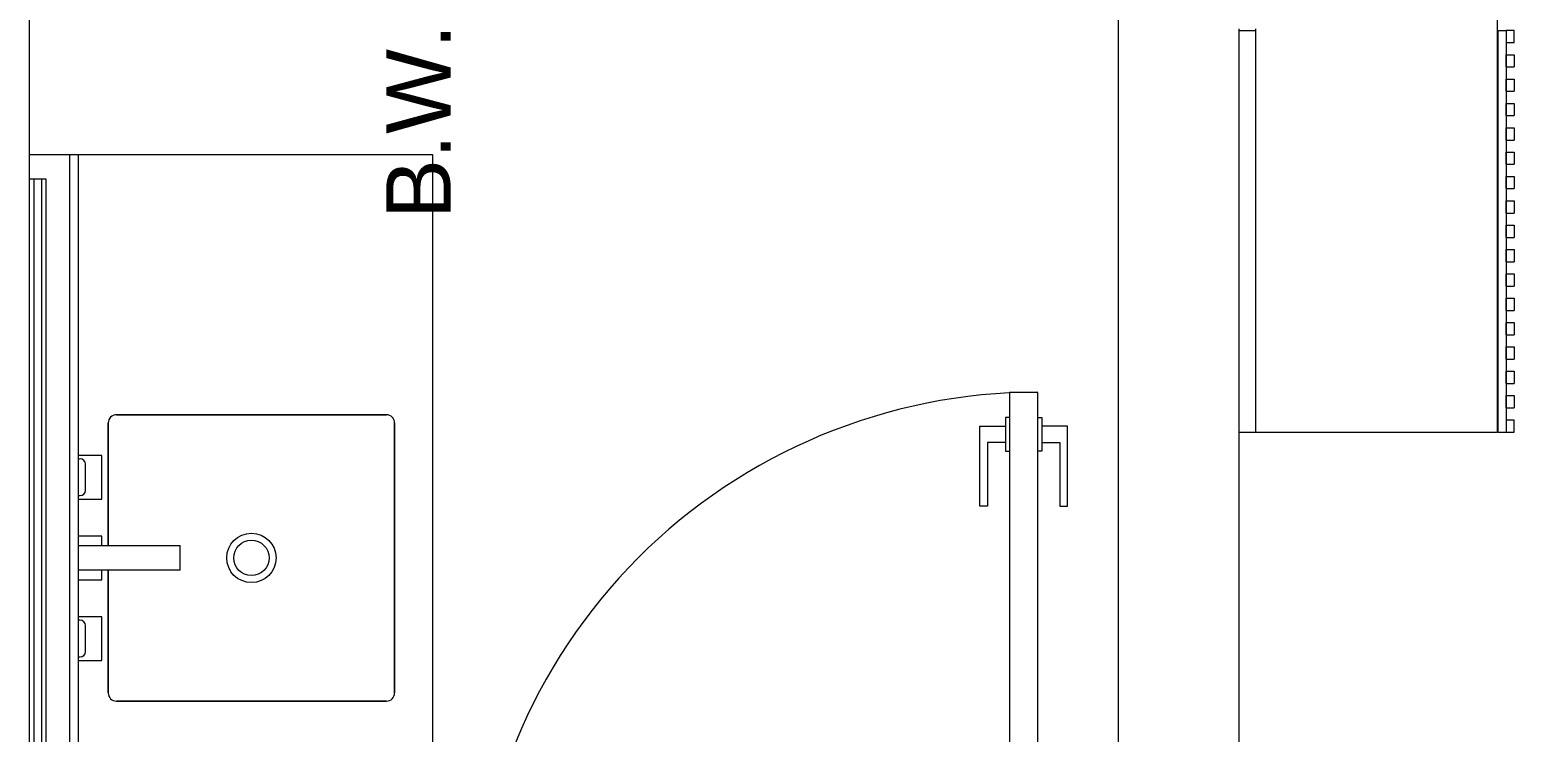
# Model space of a CAD drawing. Header units: millimetres. Extents: x 586.5 to 618.3, y 239.1 to 272.6.
# Drawn here: x 589.647 to 591.488, y 268.849 to 269.72 of the extents above; entities that cross this region are included whole.
import ezdxf

# ---------------------------------------------------------------- set-up
doc = ezdxf.new("R2010")
doc.units = ezdxf.units.MM
doc.header["$LTSCALE"] = 75
doc.linetypes.add('HIDDEN', pattern=[0.375, 0.25, -0.125])
for name, color, linetype, lineweight in [('A Arquitetura LRZ', 252, 'Continuous', 9), ('A Cumbuca LRZ', 254, 'HIDDEN', 9), ('A Esquadrias LRZ', 252, 'Continuous', 9), ('A Mobiliário LRZ', 253, 'Continuous', 9)]:
    doc.layers.add(name, color=color, linetype=linetype, lineweight=lineweight)
doc.styles.add('R80', font='arial.ttf')

msp = doc.modelspace()

# ---------------------------------------------------------------- linework, layer by layer
at = {"layer": 'A Arquitetura LRZ'}
for p, q in [((589.6465, 269.5654), (589.6465, 270.8842)), ((590.9965, 270.3804), (590.9965, 268.5604)), ((591.1465, 269.7194), (591.1465, 269.7214)), ((591.1465, 266.7614), (591.1465, 269.2214))]:
    msp.add_line(p, q, dxfattribs=at)
at = {"layer": 'A Esquadrias LRZ'}
for p, q in [((590.8965, 269.2704), (590.8615, 269.2704)), ((590.8615, 269.2704), (590.8615, 268.5704)), ((590.8965, 268.5704), (590.8965, 269.2704)), ((590.8247, 269.1297), (590.8247, 269.2287)), ((590.8247, 269.2287), (590.8564, 269.2287)), ((590.8615, 269.2396), (590.8564, 269.2396)), ((590.8564, 269.2396), (590.8564, 269.2187)), ((590.8965, 269.2396), (590.9017, 269.2396)), ((590.9017, 269.2396), (590.9017, 269.2187)), ((590.9334, 269.2287), (590.9017, 269.2287)), ((590.9334, 269.1297), (590.9334, 269.2287)), ((590.8564, 269.2187), (590.8564, 269.1977)), ((590.9017, 269.2187), (590.9017, 269.1977)), ((590.8564, 269.2087), (590.8341, 269.2087)), ((590.8341, 269.2087), (590.8341, 269.1297)), ((590.8564, 269.1977), (590.8615, 269.1977)), ((590.9017, 269.1977), (590.8965, 269.1977)), ((590.9017, 269.2087), (590.924, 269.2087)), ((590.924, 269.2087), (590.924, 269.1297)), ((590.8341, 269.1297), (590.8247, 269.1297)), ((590.924, 269.1297), (590.9334, 269.1297))]:
    msp.add_line(p, q, dxfattribs=at)
msp.add_arc((590.8965, 268.5709), 0.7, 90.0368, 180.0368, dxfattribs=at)
at = {"layer": 'A Mobiliário LRZ'}
for p, q in [((591.4665, 269.2214), (591.4665, 271.2194)), ((591.1465, 269.2214), (591.1465, 269.7194)), ((591.1465, 269.7194), (591.1665, 269.7194)), ((591.1665, 269.7214), (591.1665, 269.7194)), ((591.1665, 269.7194), (591.1665, 269.2214)), ((591.4675, 269.2214), (591.4675, 269.7194)), ((591.4675, 269.7194), (591.4775, 269.7194)), ((591.4875, 269.7194), (591.4775, 269.7194)), ((591.4775, 269.7194), (591.4775, 269.7044)), ((591.4775, 269.7194), (591.4775, 269.2214)), ((591.4875, 269.7044), (591.4875, 269.7194)), ((591.4775, 269.7044), (591.4875, 269.7044)), ((591.4775, 269.6742), (591.4775, 269.6892)), ((591.4775, 269.6892), (591.4875, 269.6892)), ((591.4875, 269.6892), (591.4875, 269.6742)), ((591.4775, 269.6742), (591.4875, 269.6742)), ((591.4775, 269.644), (591.4775, 269.659)), ((591.4775, 269.659), (591.4875, 269.659)), ((591.4875, 269.659), (591.4875, 269.644)), ((591.4775, 269.644), (591.4875, 269.644)), ((591.4775, 269.6138), (591.4775, 269.6288)), ((591.4775, 269.6288), (591.4875, 269.6288)), ((591.4875, 269.6288), (591.4875, 269.6138)), ((591.4775, 269.6138), (591.4875, 269.6138)), ((591.4775, 269.5836), (591.4775, 269.5986)), ((591.4775, 269.5986), (591.4875, 269.5986)), ((591.4875, 269.5986), (591.4875, 269.5836)), ((591.4775, 269.5836), (591.4875, 269.5836)), ((589.6465, 269.5354), (589.6465, 269.5654)), ((589.6965, 269.5654), (589.6465, 269.5654)), ((589.6965, 268.5654), (589.6965, 269.5654)), ((589.7065, 269.5654), (589.6965, 269.5654)), ((590.1465, 269.5654), (589.7065, 269.5654)), ((589.7065, 269.5654), (589.7065, 268.5654)), ((590.1465, 268.5854), (590.1465, 269.5654)), ((591.4775, 269.5535), (591.4775, 269.5685)), ((591.4775, 269.5685), (591.4875, 269.5685)), ((591.4875, 269.5685), (591.4875, 269.5535)), ((591.4775, 269.5535), (591.4875, 269.5535)), ((589.6465, 268.5954), (589.6465, 269.5354)), ((589.6465, 269.5354), (589.6665, 269.5354)), ((589.6515, 269.5354), (589.6515, 268.5954)), ((589.6615, 268.5954), (589.6615, 269.5354)), ((589.6665, 269.5354), (589.6665, 268.5954)), ((591.4775, 269.5233), (591.4775, 269.5383)), ((591.4775, 269.5383), (591.4875, 269.5383)), ((591.4775, 269.5233), (591.4875, 269.5233)), ((591.4875, 269.5383), (591.4875, 269.5233)), ((591.4775, 269.4931), (591.4775, 269.5081)), ((591.4775, 269.5081), (591.4875, 269.5081)), ((591.4875, 269.5081), (591.4875, 269.4931)), ((591.4775, 269.4931), (591.4875, 269.4931)), ((591.4775, 269.4629), (591.4775, 269.4779)), ((591.4775, 269.4779), (591.4875, 269.4779)), ((591.4875, 269.4779), (591.4875, 269.4629)), ((591.4775, 269.4629), (591.4875, 269.4629)), ((591.4775, 269.4327), (591.4775, 269.4477)), ((591.4775, 269.4477), (591.4875, 269.4477)), ((591.4775, 269.4327), (591.4875, 269.4327)), ((591.4875, 269.4477), (591.4875, 269.4327)), ((591.4775, 269.4025), (591.4775, 269.4175)), ((591.4775, 269.4175), (591.4875, 269.4175)), ((591.4875, 269.4175), (591.4875, 269.4025)), ((591.4775, 269.4025), (591.4875, 269.4025)), ((591.4775, 269.3724), (591.4775, 269.3874)), ((591.4775, 269.3874), (591.4875, 269.3874)), ((591.4875, 269.3874), (591.4875, 269.3724)), ((591.4775, 269.3724), (591.4875, 269.3724)), ((591.4775, 269.3422), (591.4775, 269.3572)), ((591.4775, 269.3572), (591.4875, 269.3572)), ((591.4875, 269.3572), (591.4875, 269.3422)), ((591.4775, 269.3422), (591.4875, 269.3422)), ((591.4775, 269.312), (591.4775, 269.327)), ((591.4775, 269.327), (591.4875, 269.327)), ((591.4875, 269.327), (591.4875, 269.312)), ((591.4775, 269.312), (591.4875, 269.312)), ((591.4775, 269.2818), (591.4775, 269.2968)), ((591.4775, 269.2968), (591.4875, 269.2968)), ((591.4875, 269.2968), (591.4875, 269.2818)), ((591.4775, 269.2818), (591.4875, 269.2818)), ((591.4775, 269.2516), (591.4775, 269.2666)), ((591.4775, 269.2666), (591.4875, 269.2666)), ((591.4875, 269.2666), (591.4875, 269.2516)), ((591.4775, 269.2516), (591.4875, 269.2516)), ((589.744, 269.2329), (589.744, 269.0807)), ((589.744, 269.0807), (589.744, 269.2329)), ((590.089, 269.2429), (589.754, 269.2429)), ((589.754, 269.2429), (590.089, 269.2429)), ((590.099, 268.8979), (590.099, 269.2329)), ((590.099, 269.2329), (590.099, 268.8979)), ((591.4775, 269.2364), (591.4775, 269.2214)), ((591.4875, 269.2364), (591.4775, 269.2364)), ((591.4875, 269.2214), (591.4875, 269.2364)), ((591.1465, 269.2214), (591.1665, 269.2214)), ((591.1665, 269.2214), (591.4665, 269.2214)), ((591.4675, 269.2214), (591.4775, 269.2214)), ((591.4775, 269.2214), (591.4875, 269.2214)), ((589.736, 269.1924), (589.7065, 269.1924)), ((589.736, 269.1384), (589.736, 269.1924)), ((589.7157, 269.1492), (589.7157, 269.1816)), ((589.7065, 269.1384), (589.736, 269.1384)), ((589.7064, 269.0807), (589.8248, 269.0807)), ((589.7359, 269.0924), (589.7065, 269.0924)), ((589.7359, 269.0807), (589.7359, 269.0924)), ((589.8248, 269.0807), (589.8333, 269.0807)), ((589.8333, 269.0501), (589.8333, 269.0807)), ((589.8248, 269.0501), (589.7064, 269.0501)), ((589.7359, 269.0384), (589.7359, 269.0501)), ((589.744, 269.0501), (589.744, 268.8979)), ((589.744, 268.8979), (589.744, 269.0501)), ((589.8333, 269.0501), (589.8248, 269.0501)), ((589.7065, 269.0384), (589.7359, 269.0384)), ((589.736, 268.9924), (589.7065, 268.9924)), ((589.736, 268.9384), (589.736, 268.9924)), ((589.7157, 268.9492), (589.7157, 268.9816)), ((589.7065, 268.9384), (589.736, 268.9384)), ((589.754, 268.8879), (590.089, 268.8879)), ((590.089, 268.8879), (589.754, 268.8879))]:
    msp.add_line(p, q, dxfattribs=at)
for radius in [0.0306, 0.022]:
    msp.add_circle((589.9215, 269.0654), radius, dxfattribs=at)
for centre, radius, start, end in [((589.754, 269.2329), 0.00999, 90, 180), ((589.754, 269.2329), 0.00999, 90, 180), ((590.089, 269.2329), 0.00999, 0, 90), ((590.089, 269.2329), 0.00999, 0, 90), ((589.709, 269.1815), 0.00668, 89.9927, 111.9769), ((589.709, 269.1815), 0.00668, 0.5794, 90.0073), ((589.709, 269.1493), 0.00668, 248.0231, 270.0073), ((589.709, 269.1493), 0.00668, 269.9927, 359.4206), ((589.709, 268.9815), 0.00668, 89.9927, 111.9769), ((589.709, 268.9815), 0.00668, 0.5794, 90.0073), ((589.709, 268.9493), 0.00668, 248.0231, 270.0073), ((589.709, 268.9493), 0.00668, 269.9927, 359.4206), ((589.754, 268.8979), 0.00999, 180, 270), ((589.754, 268.8979), 0.00999, 180, 270), ((590.089, 268.8979), 0.00999, 270, 0), ((590.089, 268.8979), 0.00999, 270, 0)]:
    msp.add_arc(centre, radius, start, end, dxfattribs=at)

# ---------------------------------------------------------------- texts
at = {"layer": 'A Cumbuca LRZ', "style": 'R80'}
msp.add_text('B.W.C SUÍTE III', height=0.08, rotation=90, dxfattribs=at).set_placement((590.1686, 269.4855))

doc.saveas('drawing.dxf')
